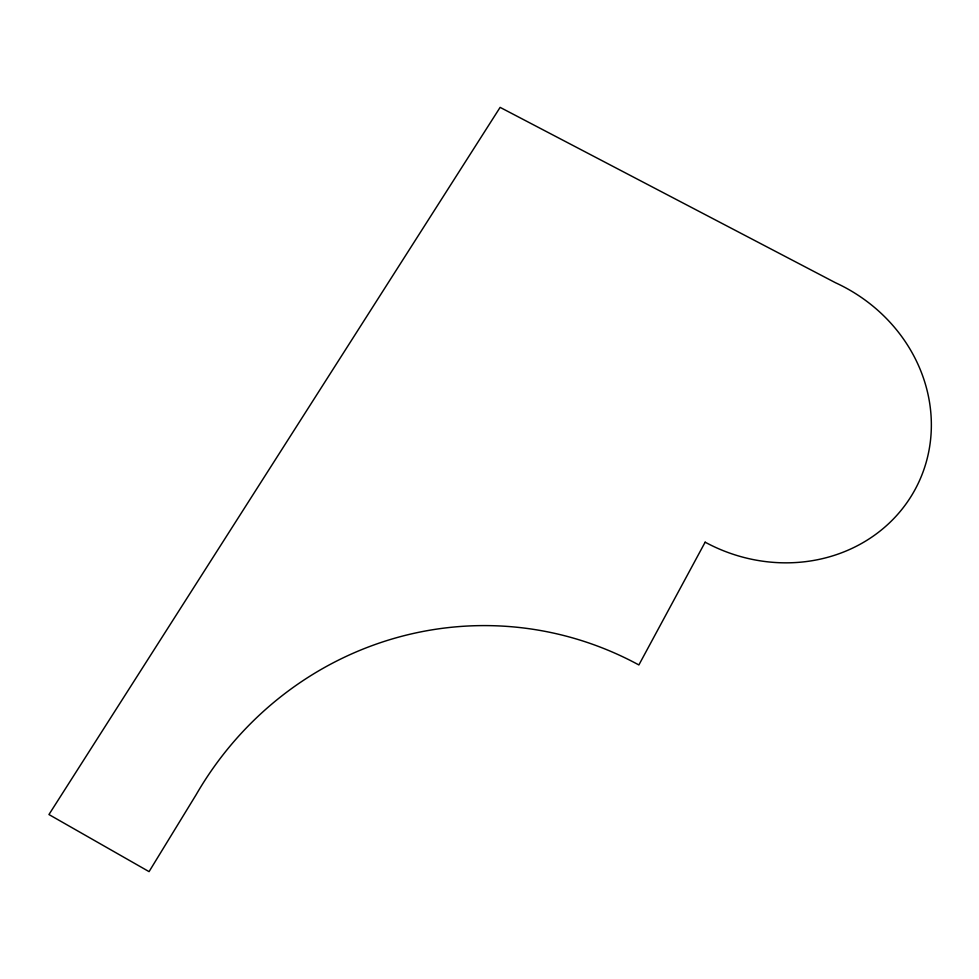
<?xml version="1.0" encoding="UTF-8"?>
<svg xmlns="http://www.w3.org/2000/svg" width="979" height="979" viewBox="0 0 979 979"><rect width="100%" height="100%" fill="white"/><g stroke="black" fill="none" stroke-linecap="round" stroke-linejoin="round"><path stroke-width="1.47" d="M705.149 542.182L638.871 664.949A342.356 332.395 -82.3 0 0 196.106 794.764L149.065 871.628L48.95 814.54L500.122 107.372L835.479 282.735A158.292 145.259 25.8 0 1 917.054 485.755A158.292 145.259 25.8 0 1 705.149 542.182"/></g></svg>
